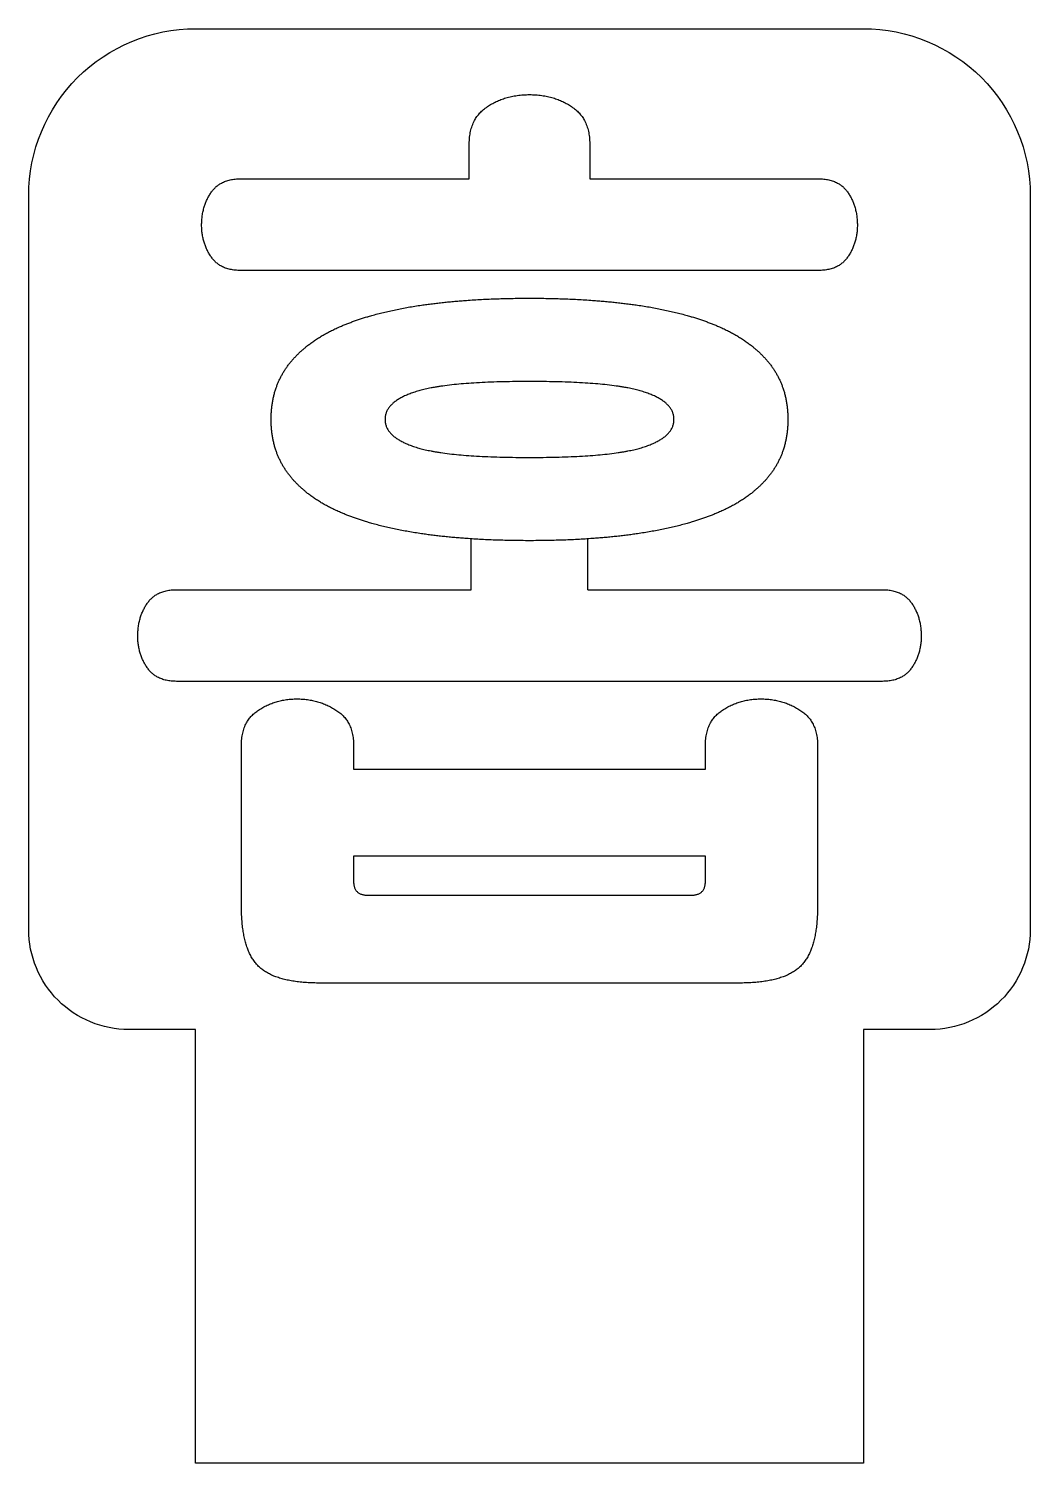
# Model space of a CAD drawing. Header units: millimetres. Extents: x 350 to 380, y -171 to -128.
import ezdxf

# ---------------------------------------------------------------- set-up
doc = ezdxf.new("R2010")
doc.units = ezdxf.units.MM
doc.layers.get('0').update_dxf_attribs({"linetype": 'CONTINUOUS'})

msp = doc.modelspace()

# ---------------------------------------------------------------- linework, layer by layer
for p, q in [((363.197, -132.5), (363.197, -131.446)), ((366.803, -131.446), (366.803, -132.5)), ((356.345, -132.5), (363.197, -132.5)), ((366.803, -132.5), (373.655, -132.5)), ((373.655, -135.246), (356.345, -135.246)), ((363.252, -144.816), (363.252, -143.292)), ((366.748, -144.816), (366.748, -143.292)), ((354.431, -144.816), (363.252, -144.816)), ((366.748, -144.816), (375.569, -144.816)), ((375.569, -147.562), (354.431, -147.562)), ((356.373, -154.303), (356.373, -149.476)), ((359.73, -149.476), (359.73, -150.198)), ((370.27, -150.198), (370.27, -149.476)), ((373.627, -149.476), (373.627, -154.303)), ((359.73, -150.198), (370.27, -150.198)), ((370.27, -152.805), (359.73, -152.805)), ((359.73, -152.805), (359.73, -153.554)), ((370.27, -153.554), (370.27, -152.805)), ((360.146, -153.97), (369.854, -153.97)), ((371.269, -156.605), (358.731, -156.605))]:
    msp.add_line(p, q)
msp.add_lwpolyline([(353, -158, -0.414214), (350, -155), (350, -133, -0.414214), (355, -128), (375, -128, -0.414214), (380, -133), (380, -155, -0.414214), (377, -158), (375, -158), (375, -171), (355, -171), (355, -158)], format="xyb", close=True)
for points in [[(363.738, -130.336), (364.279, -129.976), (365, -129.976)], [(365, -129.976), (365.721, -129.976), (366.262, -130.336)], [(363.197, -131.446), (363.197, -130.697), (363.738, -130.336)], [(366.262, -130.336), (366.803, -130.697), (366.803, -131.446)], [(355.458, -132.916), (355.735, -132.5), (356.345, -132.5)], [(373.655, -132.5), (374.265, -132.5), (374.542, -132.916)], [(355.18, -133.887), (355.18, -133.332), (355.458, -132.916)], [(374.542, -132.916), (374.82, -133.332), (374.82, -133.887)], [(355.458, -134.83), (355.18, -134.414), (355.18, -133.887)], [(374.82, -133.887), (374.82, -134.414), (374.542, -134.83)], [(356.345, -135.246), (355.735, -135.246), (355.458, -134.83)], [(374.542, -134.83), (374.265, -135.246), (373.655, -135.246)], [(359.341, -136.924), (360.34, -136.494), (361.768, -136.286)], [(361.768, -136.286), (363.197, -136.078), (365, -136.078)], [(365, -136.078), (366.803, -136.078), (368.232, -136.286)], [(368.232, -136.286), (369.66, -136.494), (370.659, -136.924)], [(357.802, -138.048), (358.343, -137.354), (359.341, -136.924)], [(370.659, -136.924), (371.657, -137.354), (372.198, -138.048)], [(357.261, -139.712), (357.261, -138.741), (357.802, -138.048)], [(372.198, -138.048), (372.739, -138.741), (372.739, -139.712)], [(361.644, -138.866), (360.673, -139.157), (360.673, -139.712)], [(365, -138.575), (362.614, -138.575), (361.644, -138.866)], [(368.356, -138.866), (367.386, -138.575), (365, -138.575)], [(369.327, -139.712), (369.327, -139.157), (368.356, -138.866)], [(357.802, -141.377), (357.261, -140.683), (357.261, -139.712)], [(360.673, -139.712), (360.673, -140.267), (361.644, -140.558)], [(368.356, -140.558), (369.327, -140.267), (369.327, -139.712)], [(372.739, -139.712), (372.739, -140.683), (372.198, -141.377)], [(361.644, -140.558), (362.614, -140.85), (365, -140.85)], [(365, -140.85), (367.386, -140.85), (368.356, -140.558)], [(359.341, -142.5), (358.343, -142.07), (357.802, -141.377)], [(372.198, -141.377), (371.657, -142.07), (370.659, -142.5)], [(361.768, -143.138), (360.34, -142.93), (359.341, -142.5)], [(370.659, -142.5), (369.66, -142.93), (368.232, -143.138)], [(365, -143.346), (363.197, -143.346), (361.768, -143.138)], [(368.232, -143.138), (366.803, -143.346), (365, -143.346)], [(353.544, -145.232), (353.821, -144.816), (354.431, -144.816)], [(375.569, -144.816), (376.179, -144.816), (376.456, -145.232)], [(353.266, -146.203), (353.266, -145.648), (353.544, -145.232)], [(376.456, -145.232), (376.734, -145.648), (376.734, -146.203)], [(353.544, -147.146), (353.266, -146.73), (353.266, -146.203)], [(376.734, -146.203), (376.734, -146.73), (376.456, -147.146)], [(354.431, -147.562), (353.821, -147.562), (353.544, -147.146)], [(376.456, -147.146), (376.179, -147.562), (375.569, -147.562)], [(356.886, -148.422), (357.399, -148.089), (358.037, -148.089)], [(358.037, -148.089), (358.675, -148.089), (359.202, -148.422)], [(370.784, -148.422), (371.297, -148.089), (371.935, -148.089)], [(371.935, -148.089), (372.573, -148.089), (373.1, -148.422)], [(356.373, -149.476), (356.373, -148.755), (356.886, -148.422)], [(359.202, -148.422), (359.73, -148.755), (359.73, -149.476)], [(370.27, -149.476), (370.27, -148.755), (370.784, -148.422)], [(373.1, -148.422), (373.627, -148.755), (373.627, -149.476)], [(359.73, -153.554), (359.73, -153.97), (360.146, -153.97)], [(369.854, -153.97), (370.27, -153.97), (370.27, -153.554)], [(356.886, -156.106), (356.373, -155.607), (356.373, -154.303)], [(373.627, -154.303), (373.627, -155.607), (373.114, -156.106)], [(358.731, -156.605), (357.399, -156.605), (356.886, -156.106)], [(373.114, -156.106), (372.601, -156.605), (371.269, -156.605)]]:
    msp.add_open_spline(points, degree=2)

doc.saveas('drawing.dxf')
